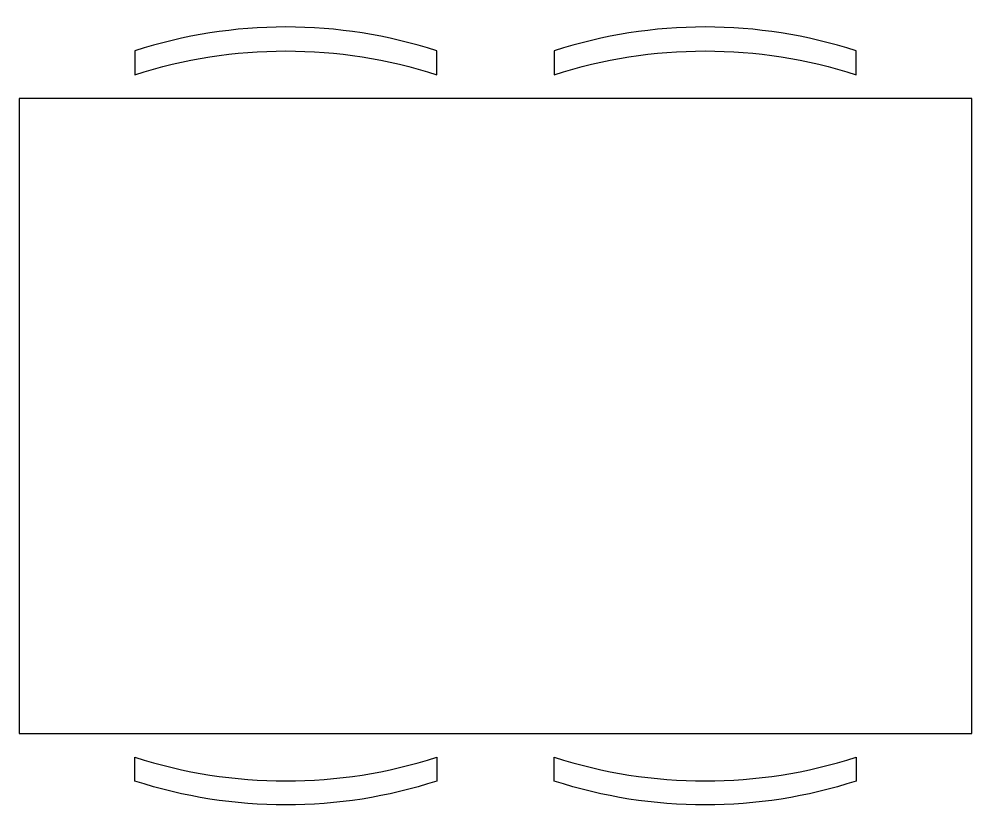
# Model space of a CAD drawing. Header units: metres. Extents: x 95.35 to 96.55, y -1.44 to -0.44.
import ezdxf

# ---------------------------------------------------------------- set-up
doc = ezdxf.new("R2010")
doc.units = ezdxf.units.M
doc.header["$MEASUREMENT"] = 0
doc.layers.get('0').update_dxf_attribs({"linetype": 'CONTINUOUS'})

# ---------------------------------------------------------------- blocks, each defined once
blk = doc.blocks.new('A$C6E256333')
for points in [[(0.146, 0.9501), (0.146, 0.9201, -0.157125), (0.526, 0.9201), (0.526, 0.9501, 0.158344)], [(0.674, 0.9501), (0.674, 0.9201, -0.157125), (1.054, 0.9201), (1.054, 0.9501, 0.158344)], [(0.146, 0.0301), (0.146, 0.0601, 0.157125), (0.526, 0.0601), (0.526, 0.0301, -0.158344)], [(0.674, 0.0301), (0.674, 0.0601, 0.157125), (1.054, 0.0601), (1.054, 0.0301, -0.158344)]]:
    blk.add_lwpolyline(points, format="xyb", close=True)
blk.add_lwpolyline([(0, 0.0901), (1.2, 0.0901), (1.2, 0.8901), (0, 0.8901)], close=True)

msp = doc.modelspace()

# ---------------------------------------------------------------- block references
msp.add_blockref('A$C6E256333', (95.3466, -1.4273))

doc.saveas('drawing.dxf')
